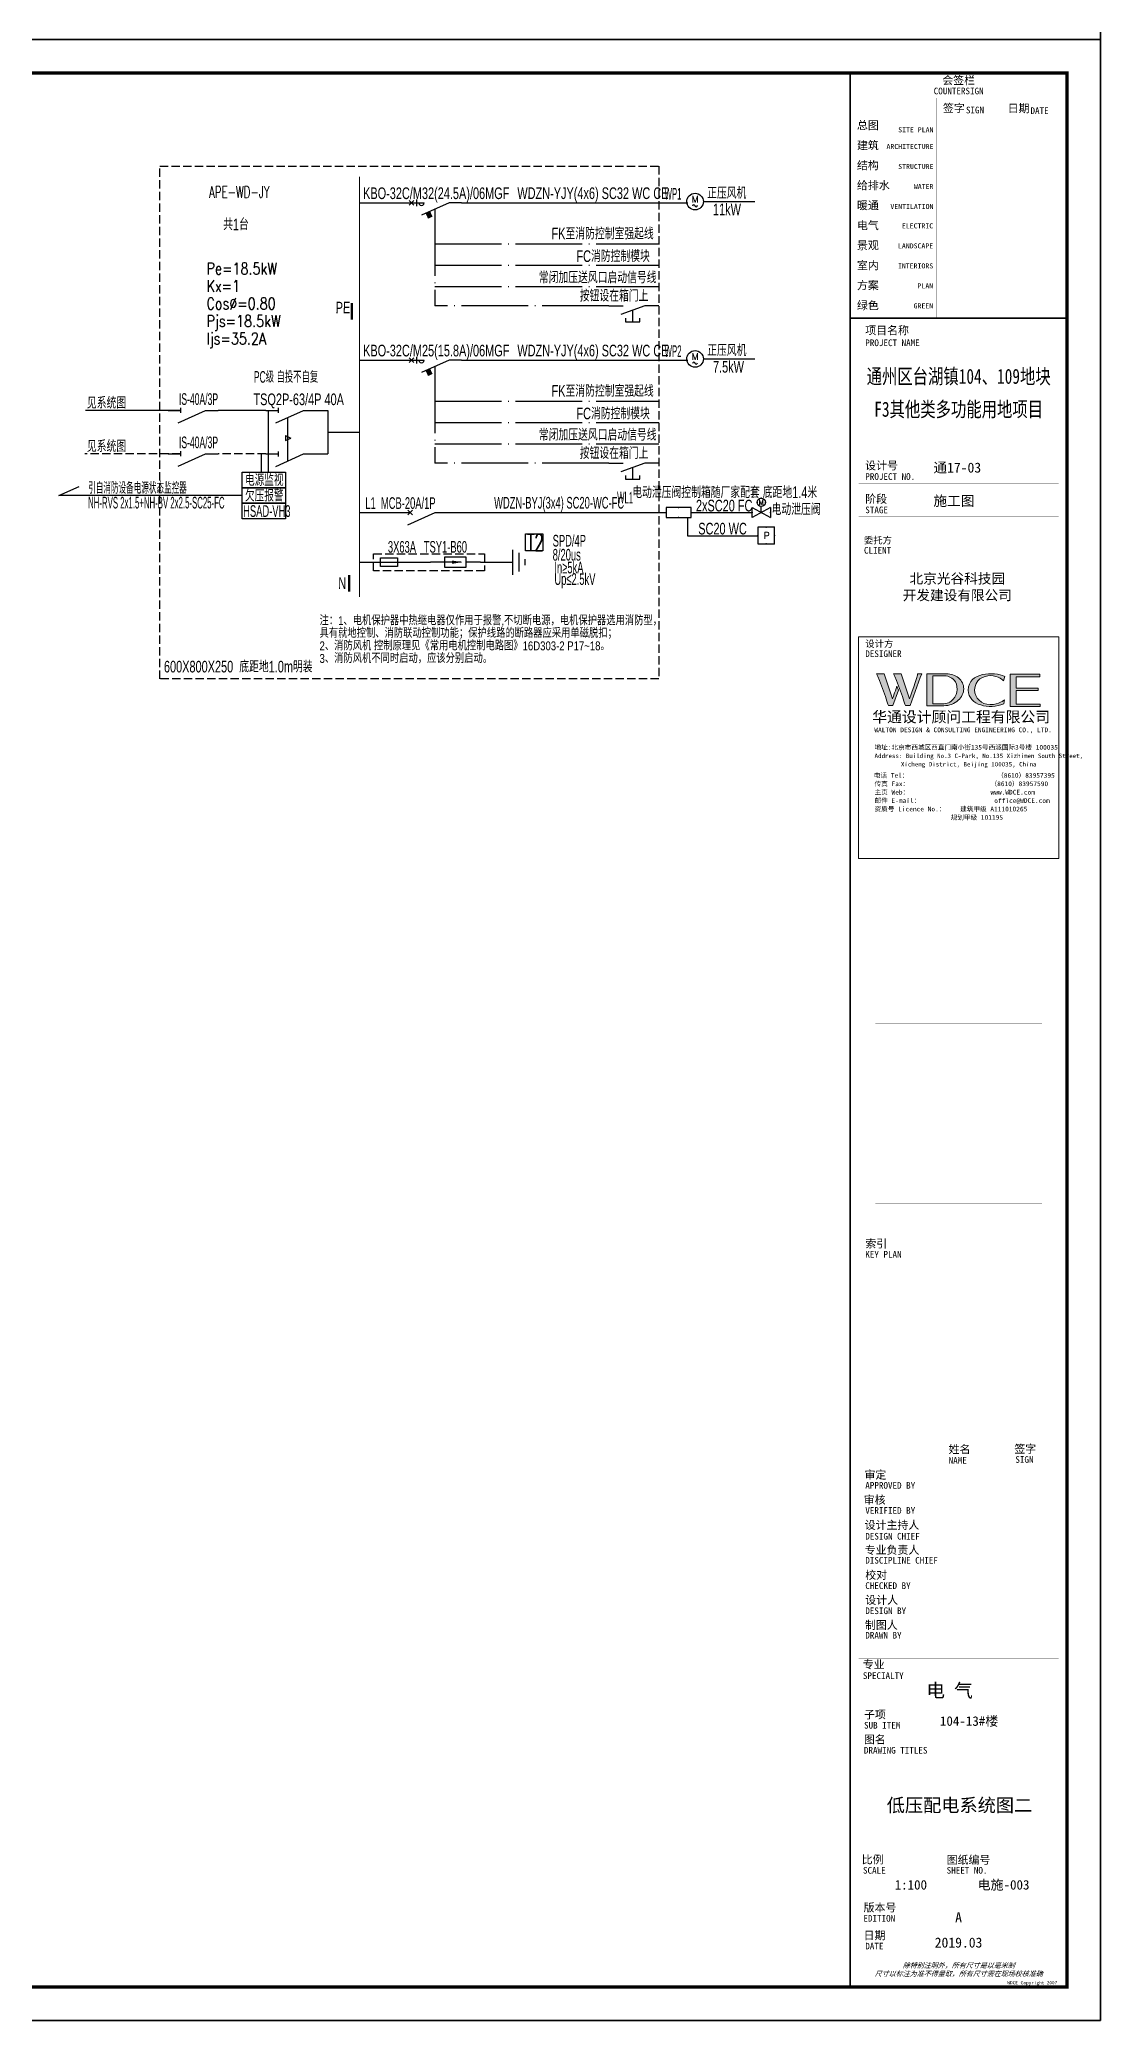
# Model space of a CAD drawing. Extents: x -179932 to 111184, y 127561 to 305761.
# Drawn here: x 79373 to 111184, y 127561 to 186961 of the extents above; entities that cross this region are included whole.
import ezdxf
from ezdxf.enums import TextEntityAlignment as Align

# ---------------------------------------------------------------- set-up
doc = ezdxf.new("R2010")
doc.units = 0
doc.header["$LTSCALE"] = 1000
for name, pattern in [('CONTINOUS', [0]), ('DASH', [0.35, 0.25, -0.1]), ('DOTE', [2.42, 2, -0.2, 0.02, -0.2])]:
    doc.linetypes.add(name, pattern=pattern)
doc.layers.get('0').update_dxf_attribs({"linetype": 'CONTINUOUS'})
doc.layers.get('Defpoints').update_dxf_attribs({"linetype": 'CONTINUOUS'})
for name, color, linetype in [('DIM-箱柜', 3, 'CONTINUOUS'), ('DOTLN', 2, 'DASH'), ('DQ', 7, 'CONTINOUS'), ('EL-1', 4, 'DASH'), ('ELEMENT', 3, 'CONTINUOUS'), ('EQUIP-动力', 3, 'CONTINUOUS'), ('EQUIP-消防', 3, 'CONTINUOUS'), ('EQUIP-箱柜', 3, 'CONTINUOUS'), ('PUB_TEXT', 7, 'CONTINUOUS'), ('SIG_TEXT', 7, 'CONTINUOUS'), ('TEL_TEXT', 3, 'CONTINUOUS'), ('TEL_TITLE', 7, 'CONTINUOUS'), ('WIRE-照明', 1, 'CONTINUOUS'), ('WIRE-系统', 4, 'CONTINUOUS'), ('XT', 6, 'CONTINUOUS'), ('内审意见修改', 2, 'CONTINUOUS'), ('字', 7, 'CONTINUOUS')]:
    doc.layers.add(name, color=color, linetype=linetype)
doc.layers.add('内审要求修改2.10', color=6, linetype='CONTINUOUS', plot=False)
doc.layers.get('内审要求修改2.10').off()
doc.styles.add('_COMPLEX', font='ros.shx', dxfattribs={"width": 0.6, "bigfont": 'jd.shx'})
doc.styles.add('_HZTXT', font='ROS', dxfattribs={"width": 0.8, "bigfont": 'JD'})
doc.styles.add('_JD', font='ros.shx', dxfattribs={"width": 0.65, "bigfont": 'jd.shx'})
doc.styles.add('_TCH_LABEL', font='COMPLEX', dxfattribs={"bigfont": 'GBCBIG'})
doc.styles.add('_TEL_DIM', font='ROMANS2', dxfattribs={"width": 0.8, "height": 3.5, "bigfont": 'HZDF2'})
doc.styles.add('B', font='ros.shx', dxfattribs={"width": 0.8, "bigfont": 'jd.shx'})
doc.styles.add('DIM_FONT', font='ROMANS', dxfattribs={"bigfont": 'HZTXT'})
doc.styles.add('HZDX', font='ros.shx', dxfattribs={"width": 0.75, "height": 500, "bigfont": 'jd.shx'})
doc.styles.get("Standard").update_dxf_attribs({"font": 'GBENOR', "bigfont": 'GBCBIG'})
doc.styles.add('华文细黑', font='STXIHEI.TTF')
doc.styles.add('图签信息$0$hwxh', font='STXIHEI.TTF')
doc.styles.add('图签信息$0$华文细黑', font='STXIHEI.TTF', dxfattribs={"height": 10})

# ---------------------------------------------------------------- blocks, each defined once
blk = doc.blocks.new('SADF AGF AERG AER GER')
at = {"layer": 'DIM-箱柜'}
blk.add_lwpolyline([(-462150, -1228514), (-378050, -1228514), (-378050, -1287914), (-462150, -1287914)], close=True, dxfattribs=at)
blk = doc.blocks.new('A$C6873132B')
at = {"layer": 'DIM-箱柜'}
blk.add_blockref('SADF AGF AERG AER GER', (378050, 1287914), dxfattribs=at)
blk = doc.blocks.new('M_M8')
for p, q in [((-0.25, -0.2), (0, -0.75)), ((0.05, -0.25), (-0.05, -0.25))]:
    blk.add_line(p, q)
for points in [[(0, 0), (0, -0.25)], [(0, -0.75), (0, -1)]]:
    blk.add_lwpolyline(points)
at = {"style": 'DIM_FONT', "width": 0.8, "flags": 9}
blk.add_attdef('S', (0.25, -0.5), '', height=0.2, dxfattribs=at)
blk = doc.blocks.new('M_M7')
for p, q in [((-0.25, -0.2), (0, -0.75)), ((-0.047, -0.297), (0.047, -0.203)), ((-0.047, -0.203), (0.047, -0.297))]:
    blk.add_line(p, q)
for points in [[(0, 0), (0, -0.25)], [(0, -0.75), (0, -1)]]:
    blk.add_lwpolyline(points)
at = {"width": 0.8, "flags": 9}
blk.add_attdef('S', (0.25, -0.5), '', height=0.2, dxfattribs=at)
blk = doc.blocks.new('$equip$00001413')
for p, q in [((0.75, 0.6), (-0.75, 0.6)), ((-0.75, 0.6), (-0.75, 0)), ((-0.75, 0), (0.75, 0)), ((0.75, 0), (0.75, 0.6))]:
    blk.add_line(p, q)
for p in [(-0.75, 0.3), (0, 0.6), (0, 0), (0.75, 0.3)]:
    blk.add_point(p)
at = {"style": '_TCH_LABEL', "flags": 9}
blk.add_attdef('A', (0, 0), '', height=0.00002, dxfattribs=at)
blk = doc.blocks.new('$equip$00002457')
for p, q in [((-0.5, 0.5), (-0.5, -0.5)), ((0.5, 0.5), (-0.5, 0.5)), ((0.5, -0.5), (0.5, 0.5)), ((-0.5, -0.5), (0.5, -0.5))]:
    blk.add_line(p, q)
at = {"const_width": 0.05}
blk.add_lwpolyline([(-0.5, 0.5), (0.5, 0.5), (0.5, -0.5), (-0.5, -0.5), (-0.5, 0.5), (0.5, 0.5)], dxfattribs=at)
for p in [(0, 0.5), (-0.5, 0), (0, -0.5), (0.5, 0)]:
    blk.add_point(p)
at = {"color": 7, "style": '_TEL_DIM'}
blk.add_attdef('$TEXT$', text='', height=0.4, dxfattribs=at).set_placement((0.02, -0.01), align=Align.MIDDLE_CENTER)
at = {"color": 7, "style": '_TEL_DIM', "flags": 1}
blk.add_attdef('A', text='', height=0.00002, dxfattribs=at).set_placement((0, 0), align=Align.MIDDLE_CENTER)
blk = doc.blocks.new('$equip$00002601')
for p, q in [((-0.55, -0.9), (-0.55, -0.3)), ((-0.55, -0.3), (0.55, -0.9)), ((0.55, -0.3), (-0.55, -0.9)), ((0, -0.6), (0, -0.25)), ((0.55, -0.3), (0.55, -0.9))]:
    blk.add_line(p, q)
blk.add_circle((0, 0), 0.25)
for p in [(-0.25, 0), (0, 0.25), (0.25, 0), (-0.55, -0.6), (0.55, -0.6)]:
    blk.add_point(p)
at = {"color": 7, "style": '_TEL_DIM'}
blk.add_attdef('$TEXT$', text='', height=0.3, dxfattribs=at).set_placement((0, 0), align=Align.MIDDLE_CENTER)
at = {"color": 7, "style": '_TEL_DIM', "flags": 1}
blk.add_attdef('A', text='', height=0.00002, dxfattribs=at).set_placement((0, 0), align=Align.MIDDLE_CENTER)
blk = doc.blocks.new('$element$00000517')
for points in [[(0, 0), (0, -0.25)], [(0, -1), (0, -0.75), (-0.25, -0.2)]]:
    blk.add_lwpolyline(points)
blk.add_arc((-0.003, -0.2), 0.0501, 86.8202, 273.1798)
blk.add_solid([(-0.319, -0.33), (-0.213, -0.282), (-0.278, -0.421), (-0.172, -0.373)])
at = {"flags": 9}
blk.add_attdef('S', (0, 0), '', height=0.00000667, dxfattribs=at)
blk = doc.blocks.new('$equip$00001948')
blk.add_circle((0, 0), 0.5)
for centre, radius, start, end in [((-0.07, -0.27), 0.0768, 17.2272, 184.2164), ((0.07, -0.23), 0.0769, 197.2591, 5.1179)]:
    blk.add_arc(centre, radius, start, end)
at = {"layer": 'TEL_TEXT', "style": '_TEL_DIM'}
blk.add_attdef('$TEXT$', text='', height=0.4, dxfattribs=at).set_placement((0, 0.14), align=Align.MIDDLE_CENTER)
at = {"layer": 'TEL_TEXT', "style": '_TEL_DIM', "flags": 1}
blk.add_attdef('A', text='', height=0.00002, dxfattribs=at).set_placement((0, 0), align=Align.MIDDLE_CENTER)
blk = doc.blocks.new('M_M24')
for p, q in [((-0.25, -0.375), (0.25, -0.375)), ((-0.1875, -0.5), (0.1875, -0.5)), ((-0.0625, -0.625), (0.0625, -0.625))]:
    blk.add_line(p, q)
blk.add_lwpolyline([(0, 0), (0, -0.375)])
at = {"width": 0.8, "flags": 9}
blk.add_attdef('S', (0.25, -0.5), '', height=0.2, dxfattribs=at)
blk = doc.blocks.new('M_M17')
for p, q in [((-0.1, -0.717), (-0.1, -0.283)), ((-0.1, -0.283), (0.1, -0.283)), ((0, -0.383), (0, -0.717)), ((0.1, -0.283), (0.1, -0.717)), ((0.1, -0.717), (-0.1, -0.717))]:
    blk.add_line(p, q)
for points in [[(0, 0), (0, -0.283)], [(0, -0.717), (0, -1)]]:
    blk.add_lwpolyline(points)
for points in [[(-0.033, -0.567), (0.033, -0.567), (0, -0.367), (0.033, -0.567)], [(0.033, -0.567), (0, -0.367), (-0.033, -0.567), (0.033, -0.567)], [(0, -0.367), (-0.033, -0.567), (0.033, -0.567), (0, -0.367)]]:
    blk.add_solid(points)
at = {"width": 0.8, "flags": 9}
blk.add_attdef('S', (0.25, -0.5), '', height=0.2, dxfattribs=at)
blk = doc.blocks.new('T2')
at = {"layer": 'DOTLN', "linetype": 'DASH'}
blk.add_lwpolyline([(90187, 212212), (93515, 212212), (93515, 211702), (90187, 211702)], close=True, dxfattribs=at)
at = {"layer": 'ELEMENT'}
blk.add_lwpolyline([(90398, 211827), (90398, 212087), (90908, 212087), (90908, 211827)], close=True, dxfattribs=at)
at = {"layer": 'TEL_TEXT', "ltscale": 2}
blk.add_lwpolyline([(94753, 212803), (95266, 212803), (95266, 212299), (94753, 212299)], close=True, dxfattribs=at)
at = {"layer": 'WIRE-照明'}
for p, q in [((89771, 211957), (91898, 211957)), ((93398, 211957), (94211, 211957))]:
    blk.add_line(p, q, dxfattribs=at)
at = {"layer": 'ELEMENT', "yscale": 1500, "zscale": 1500}
for name, p, xscale, rotation in [('M_M17', (93398, 211957), -1500, 270), ('M_M24', (93805, 211957), 1500, 90)]:
    blk.add_blockref(name, p, dxfattribs=dict(at, xscale=xscale, rotation=rotation))
at = {"layer": 'TEL_TEXT', "style": '_TEL_DIM', "width": 0.64}
blk.add_text('T2', height=500, dxfattribs=at).set_placement((94798, 212299))
at = {"layer": 'TEL_TEXT', "ltscale": 2, "style": '_COMPLEX', "width": 0.6}
for s, p in [('SPD/4P', (95563, 212426)), ('3X63A   TSY1-B60', (90622, 212242)), ('8/20us', (95563, 212005)), ('Up≤2.5kV', (95615, 211275)), ('In≥5kA', (95615, 211621))]:
    blk.add_text(s, height=350, dxfattribs=at).set_placement(p)
blk = doc.blocks.new('$element$00000544')
at = {"color": 0}
for points in [[(-0.25, -0.333), (-0.324, -0.333), (-0.324, -0.617), (-0.25, -0.617)], [(0, -1), (0, -0.721), (-0.176, -0.235)], [(0, 0), (0, -0.283)], [(-0.324, -0.478), (-0.087, -0.478)]]:
    blk.add_lwpolyline(points, dxfattribs=at)
at = {"color": 0, "flags": 9}
blk.add_attdef('S', (0, 0), '', height=0.00000667, dxfattribs=at)
blk = doc.blocks.new('图签信息$0$WDCE Copyright200X')
at = {"const_width": 0.016}
blk.add_lwpolyline([(-10.6, 1.26, 1), (-11.4, 1.26, 1)], format="xyb", close=True, dxfattribs=at)
at = {"style": '图签信息$0$华文细黑'}
for s, p in [('WDCE ', (-11.46, 0.5)), ('     Copyright ', (-3.51, 0.5))]:
    blk.add_text(s, height=1, dxfattribs=at).set_placement(p, align=Align.BOTTOM_RIGHT)
blk.add_text('c', height=0.6, dxfattribs=at).set_placement((-11.04, 1.35), align=Align.MIDDLE_CENTER)
blk.add_attdef('200X', text='', height=1, dxfattribs=at).set_placement((-0.45, 0.5), align=Align.BOTTOM_RIGHT)
blk = doc.blocks.new('图签信息$0$logo2')
h = blk.add_hatch(color=7)
h.paths.add_polyline_path([(19.02, -7.36), (15.84, -7.36), (15.84, -3.97), (18.97, -3.97), (18.97, -4.24), (16.46, -4.24), (16.46, -5.45), (18.81, -5.45), (18.81, -5.69), (16.47, -5.69), (16.47, -7.12), (19.02, -7.12)])
edge = h.paths.add_edge_path()
edge.add_spline(control_points=[(15.26, -4.21), (15.26, -4.21), (15.13, -4.65), (15.13, -4.65), (15.13, -4.65), (14.62, -4.1), (13.73, -4.1), (13.04, -4.1), (12.07, -4.54), (12.08, -5.62), (12.08, -6.49), (12.77, -7.16), (13.73, -7.17), (14.66, -7.17), (15.23, -6.68), (15.23, -6.68), (15.23, -6.68), (15.16, -7.11), (15.16, -7.11), (13.63, -7.7), (11.42, -7.29), (11.41, -5.64), (11.4, -3.72), (14.16, -3.66), (15.26, -4.21)], knot_values=[0, 0, 0, 0, 1, 1, 1, 2, 2, 2, 3, 3, 3, 4, 4, 4, 5, 5, 5, 6, 6, 6, 7, 7, 7, 8, 8, 8, 8], degree=3, periodic=0)
edge = h.paths.add_edge_path(flags=16)
edge.add_spline(control_points=[(10.23, -5.57), (10.23, -5.16), (10.12, -4.83), (9.9, -4.58), (9.63, -4.27), (9.23, -4.12), (8.69, -4.12), (8.69, -4.12), (7.64, -4.12), (7.64, -4.12), (7.64, -4.12), (7.64, -7.1), (7.64, -7.1), (7.64, -7.1), (8.66, -7.1), (8.66, -7.1), (9.13, -7.1), (9.52, -6.93), (9.82, -6.6), (10.09, -6.31), (10.23, -5.96), (10.23, -5.57)], knot_values=[0, 0, 0, 0, 1, 1, 1, 2, 2, 2, 3, 3, 3, 4, 4, 4, 5, 5, 5, 6, 6, 6, 7, 7, 7, 7], degree=3, periodic=0)
edge = h.paths.add_edge_path()
edge.add_spline(control_points=[(10.92, -5.51), (10.92, -5.96), (10.72, -6.37), (10.34, -6.72), (9.92, -7.1), (9.41, -7.29), (8.82, -7.29), (8.82, -7.29), (7.03, -7.29), (7.03, -7.29), (7.03, -7.29), (7.03, -3.92), (7.03, -3.92), (7.03, -3.92), (9.1, -3.92), (9.1, -3.92), (9.59, -3.92), (10.01, -4.06), (10.36, -4.34), (10.73, -4.64), (10.92, -5.03), (10.92, -5.51)], knot_values=[0, 0, 0, 0, 1, 1, 1, 2, 2, 2, 3, 3, 3, 4, 4, 4, 5, 5, 5, 6, 6, 6, 7, 7, 7, 7], degree=3, periodic=0)
at = {"lineweight": 0}
blk.add_lwpolyline([(19.02, -7.36), (15.84, -7.36), (15.84, -3.97), (18.97, -3.97), (18.97, -4.24), (16.46, -4.24), (16.46, -5.45), (18.81, -5.45), (18.81, -5.69), (16.47, -5.69), (16.47, -7.12), (19.02, -7.12), (19.02, -7.36)], dxfattribs=at)
for points, knots in [([(10.92, -5.51), (10.92, -5.96), (10.72, -6.37), (10.34, -6.72), (9.92, -7.1), (9.41, -7.29), (8.82, -7.29), (8.82, -7.29), (7.03, -7.29), (7.03, -7.29), (7.03, -7.29), (7.03, -3.92), (7.03, -3.92), (7.03, -3.92), (9.1, -3.92), (9.1, -3.92), (9.59, -3.92), (10.01, -4.06), (10.36, -4.34), (10.73, -4.64), (10.92, -5.03), (10.92, -5.51)], [0, 0, 0, 0, 1, 1, 1, 2, 2, 2, 3, 3, 3, 4, 4, 4, 5, 5, 5, 6, 6, 6, 7, 7, 7, 7]), ([(10.23, -5.57), (10.23, -5.16), (10.12, -4.83), (9.9, -4.58), (9.63, -4.27), (9.23, -4.12), (8.69, -4.12), (8.69, -4.12), (7.64, -4.12), (7.64, -4.12), (7.64, -4.12), (7.64, -7.1), (7.64, -7.1), (7.64, -7.1), (8.66, -7.1), (8.66, -7.1), (9.13, -7.1), (9.52, -6.93), (9.82, -6.6), (10.09, -6.31), (10.23, -5.96), (10.23, -5.57)], [0, 0, 0, 0, 1, 1, 1, 2, 2, 2, 3, 3, 3, 4, 4, 4, 5, 5, 5, 6, 6, 6, 7, 7, 7, 7]), ([(15.26, -4.21), (15.26, -4.21), (15.13, -4.65), (15.13, -4.65), (15.13, -4.65), (14.62, -4.1), (13.73, -4.1), (13.04, -4.1), (12.07, -4.54), (12.08, -5.62), (12.08, -6.49), (12.77, -7.16), (13.73, -7.17), (14.66, -7.17), (15.23, -6.68), (15.23, -6.68), (15.23, -6.68), (15.16, -7.11), (15.16, -7.11), (13.63, -7.7), (11.42, -7.29), (11.41, -5.64), (11.4, -3.72), (14.16, -3.66), (15.26, -4.21)], [0, 0, 0, 0, 1, 1, 1, 2, 2, 2, 3, 3, 3, 4, 4, 4, 5, 5, 5, 6, 6, 6, 7, 7, 7, 8, 8, 8, 8])]:
    blk.add_open_spline(points, degree=3, knots=knots, dxfattribs=at)
blk = doc.blocks.new('图签信息$0$logo1')
h = blk.add_hatch(color=8)
edge = h.paths.add_edge_path()
edge.add_spline(control_points=[(3.86, -5.21), (3.63, -5.88), (3.39, -6.56), (3.39, -6.56), (3.39, -6.56), (2.5, -3.91), (2.5, -3.91), (2.5, -3.91), (1.8, -3.91), (1.69, -3.91), (2.02, -4.39), (2.95, -7.27), (2.95, -7.27), (2.95, -7.27), (3.44, -7.27), (3.44, -7.27), (3.44, -7.27), (4.03, -5.66), (4.03, -5.66), (4.03, -5.66), (3.86, -5.21), (3.86, -5.21)], knot_values=[0, 0, 0, 0, 1, 1, 1, 2, 2, 2, 3, 3, 3, 4, 4, 4, 5, 5, 5, 6, 6, 6, 7, 7, 7, 7], degree=3, periodic=0)
h = blk.add_hatch(color=7)
edge = h.paths.add_edge_path()
edge.add_spline(control_points=[(6.04, -3.91), (6.09, -4.1), (5.2, -6.56), (5.2, -6.56), (5.2, -6.56), (4.3, -3.91), (4.3, -3.91), (4.3, -3.91), (3.6, -3.91), (3.49, -3.91), (3.82, -4.39), (4.75, -7.27), (4.75, -7.27), (4.75, -7.27), (5.24, -7.27), (5.24, -7.27), (5.24, -7.27), (6.33, -4.3), (6.33, -4.3), (6.33, -4.3), (6.48, -3.91), (6.48, -3.91), (6.48, -3.91), (6.21, -3.91), (6.04, -3.91)], knot_values=[0, 0, 0, 0, 1, 1, 1, 2, 2, 2, 3, 3, 3, 4, 4, 4, 5, 5, 5, 6, 6, 6, 7, 7, 7, 8, 8, 8, 8], degree=3, periodic=0)
at = {"color": 8, "lineweight": 0}
blk.add_open_spline([(3.86, -5.21), (3.63, -5.88), (3.39, -6.56), (3.39, -6.56), (3.39, -6.56), (2.5, -3.91), (2.5, -3.91), (2.5, -3.91), (1.8, -3.91), (1.69, -3.91), (2.02, -4.39), (2.95, -7.27), (2.95, -7.27), (2.95, -7.27), (3.44, -7.27), (3.44, -7.27), (3.44, -7.27), (4.03, -5.66), (4.03, -5.66), (4.03, -5.66), (3.86, -5.21), (3.86, -5.21)], degree=3, knots=[0, 0, 0, 0, 1, 1, 1, 2, 2, 2, 3, 3, 3, 4, 4, 4, 5, 5, 5, 6, 6, 6, 7, 7, 7, 7], dxfattribs=at)
at = {"lineweight": 0}
blk.add_open_spline([(6.04, -3.91), (6.09, -4.1), (5.2, -6.56), (5.2, -6.56), (5.2, -6.56), (4.3, -3.91), (4.3, -3.91), (4.3, -3.91), (3.6, -3.91), (3.49, -3.91), (3.82, -4.39), (4.75, -7.27), (4.75, -7.27), (4.75, -7.27), (5.24, -7.27), (5.24, -7.27), (5.24, -7.27), (6.33, -4.3), (6.33, -4.3), (6.33, -4.3), (6.48, -3.91), (6.48, -3.91), (6.48, -3.91), (6.21, -3.91), (6.04, -3.91)], degree=3, knots=[0, 0, 0, 0, 1, 1, 1, 2, 2, 2, 3, 3, 3, 4, 4, 4, 5, 5, 5, 6, 6, 6, 7, 7, 7, 8, 8, 8, 8], dxfattribs=at)
blk.add_blockref('图签信息$0$logo2', (0, 0))
blk = doc.blocks.new('图签信息$0$时间-logo')
at = {"layer": 'Defpoints', "lineweight": 0}
blk.add_lwpolyline([(0, -23.46), (-21.17, -23.46), (-21.17, 0), (0, 0), (0, -23.46)], dxfattribs=at)
blk.add_blockref('图签信息$0$logo1', (-20.97, 0))
at = {"style": '图签信息$0$hwxh'}
for s, height, p in [('华通设计顾问工程有限公司 ', 1.15, (-19.73, -9.05)), ('WALTON DESIGN & CONSULTING ENGINEERING CO., LTD.', 0.5, (-19.5, -10.1)), ('Address: Building No.3 C-Park, No.135 Xizhimen South Street, ', 0.47, (-19.48, -12.83)), ('地址:北京市西城区西直门南小街135号西派国际3号楼 100035', 0.5, (-19.48, -11.94)), ('电话 Tel：                        （8610）83957395 ', 0.5, (-19.56, -14.91)), ('Xicheng District, Beijing 100035, China ', 0.47, (-16.69, -13.72)), ('传真 Fax：                      （8610）83957590 ', 0.5, (-19.48, -15.8)), ('主页 Web：                      www.WDCE.com ', 0.5, (-19.48, -16.69)), ('资质号 Licence No.：    建筑甲级 A111010265 ', 0.5, (-19.48, -18.47)), ('邮件 E-mail：                    office@WDCE.com ', 0.5, (-19.48, -17.58)), ('   规划甲级 101195', 0.5, (-12.6, -19.36))]:
    blk.add_text(s, height=height, dxfattribs=at).set_placement(p)
blk = doc.blocks.new('图签信息')
at = {"const_width": 0.5}
for points in [[(-65, 574), (-65, 500.5), (0, 500.5), (0, 574)], [(-65, 0), (0, 0), (0, 500.5), (-65, 500.5)]]:
    blk.add_lwpolyline(points, close=True, dxfattribs=at)
at = {"const_width": 0.05}
for points in [[(-65, 566.5), (0, 566.5)], [(-39.14, 566.5), (-39.14, 500.5)], [(-19.1, 566.5), (-19.1, 500.5)], [(-65, 560.5), (0, 560.5)], [(-65, 554.5), (0, 554.5)], [(-65, 548.5), (0, 548.5)], [(-65, 542.5), (0, 542.5)], [(-65, 536.5), (0, 536.5)], [(-65, 530.5), (0, 530.5)], [(-65, 524.5), (0, 524.5)], [(-65, 518.5), (0, 518.5)], [(-65, 512.5), (0, 512.5)], [(-65, 512.5), (0, 512.5)], [(-65, 506.5), (0, 506.5)], [(-65, 500.5), (0, 500.5)], [(-62.5, 450.87), (-2.5, 450.87)], [(-62.5, 440.87), (-2.5, 440.87)], [(-2.5, 407.85), (-2.5, 436.12), (-62.5, 436.12), (-62.5, 407.85)], [(-62.5, 407.85), (-2.5, 407.85)], [(-62.5, 404.92), (-62.5, 227.83)], [(-62.5, 404.92), (-2.5, 404.92)], [(-62.5, 227.83), (-2.5, 227.83), (-2.5, 404.92)], [(-57.5, 338.36), (-7.5, 338.36)], [(-57.5, 288.83), (-7.5, 288.83)], [(-57.5, 234.85), (-7.5, 234.85)], [(-62.5, 227.83), (-2.5, 227.83)], [(-62.5, 217.74), (-2.5, 217.74)], [(-62.5, 103.26), (-2.5, 103.26), (-2.5, 163.26), (-62.5, 163.26), (-62.5, 103.26)], [(-37.5, 163.26), (-37.5, 103.26)], [(-20, 163.26), (-20, 103.26)], [(-62.5, 155.76), (-2.5, 155.76)], [(-62.5, 148.26), (-2.5, 148.26)], [(-62.5, 140.76), (-2.5, 140.76)], [(-62.5, 133.26), (-2.5, 133.26)], [(-62.5, 125.76), (-2.5, 125.76)], [(-62.5, 118.26), (-2.5, 118.26)], [(-62.5, 110.76), (-2.5, 110.76)], [(-62.5, 98.5), (-2.5, 98.5), (-2.5, 10), (-62.5, 10), (-62.5, 98.5)], [(-62.5, 83.5), (-2.5, 83.5)], [(-62.5, 76), (-2.5, 76)], [(-62.5, 40), (-2.5, 40)], [(-37.5, 40), (-37.5, 26)], [(-62.5, 26), (-2.5, 26)], [(-62.5, 18), (-2.5, 18)]]:
    blk.add_lwpolyline(points, dxfattribs=at)
at = {"ltscale": 0.001, "xscale": 2.834689937531525, "yscale": 2.834689937531525, "zscale": 2.834689937531525}
blk.add_blockref('图签信息$0$时间-logo', (-2.5, 404.92), dxfattribs=at)
blk.add_blockref('图签信息$0$WDCE Copyright200X', (-2.5, 0)).add_auto_attribs({'200X': '2007'})
at = {"style": '图签信息$0$华文细黑'}
for s, height, p in [('会签栏', 2.4, (-32.5, 573)), ('COUNTERSIGN', 2, (-32.5, 569.6))]:
    blk.add_text(s, height=height, dxfattribs=at).set_placement(p, align=Align.TOP_CENTER)
for s, height, p in [('签字', 2.4, (-37.22, 564.63)), ('日期', 2.4, (-17.79, 564.58)), ('总图', 2.4, (-63, 559.5)), ('SIGN', 2, (-30.32, 563.88)), ('DATE', 2, (-10.96, 563.7)), ('建筑', 2.4, (-63, 553.5)), ('结构', 2.4, (-63, 547.5)), ('给排水', 2.4, (-63, 541.5)), ('暖通', 2.4, (-63, 535.5)), ('电气', 2.4, (-63, 529.5)), ('景观', 2.4, (-63, 523.5)), ('室内', 2.4, (-63, 517.5)), ('方案', 2.4, (-63, 511.5)), ('绿色', 2.4, (-63, 505.5)), ('项目名称', 2.4, (-60.5, 498)), ('PROJECT NAME', 2, (-60.5, 494.08)), ('设计号', 2.4, (-60.54, 457.48)), ('PROJECT NO.', 2, (-60.5, 453.97)), ('阶段', 2.4, (-60.5, 447.47)), ('STAGE', 2, (-60.5, 443.97)), ('委托方', 2, (-60.9, 434.86)), ('CLIENT', 2, (-60.9, 431.86)), ('设计方', 2, (-60.5, 403.83)), ('DESIGNER', 2, (-60.5, 400.83)), ('KEY PLAN', 2, (-60.5, 220.74)), ('索引', 2.4, (-60.5, 224.14)), ('姓名', 2.4, (-35.5, 162.47)), ('签字', 2.4, (-15.81, 162.57)), ('审定', 2.4, (-60.73, 154.81)), ('NAME', 2, (-35.5, 158.96)), ('SIGN', 2, (-15.5, 159.2)), ('APPROVED BY', 2, (-60.5, 151.44)), ('审核', 2.4, (-60.95, 147.29)), ('VERIFIED BY', 2, (-60.5, 143.91)), ('设计主持人', 2.4, (-60.68, 139.76)), ('专业负责人', 2.4, (-60.67, 132.26)), ('DESIGN CHIEF', 2, (-60.5, 136.19)), ('校对', 2.4, (-60.5, 124.76)), ('DISCIPLINE CHIEF', 2, (-60.5, 128.98)), ('CHECKED BY', 2, (-60.5, 121.37)), ('设计人', 2.4, (-60.5, 117.26)), ('DESIGN BY', 2, (-60.5, 113.83)), ('制图人', 2.4, (-60.61, 109.76)), ('DRAWN BY', 2, (-60.5, 106.5)), ('专业', 2.4, (-61.23, 97.93)), ('SPECIALTY', 2, (-61.23, 94.38)), ('SUB ITEM', 2, (-60.88, 79.5)), ('子项', 2.4, (-60.88, 82.92)), ('DRAWING TITLES', 2, (-60.91, 72)), ('图名', 2.4, (-60.91, 75.41)), ('比例', 2.4, (-61.56, 39.42)), ('SCALE', 2, (-61.19, 36)), ('SHEET NO.', 2, (-36.1, 36)), ('图纸编号', 2.4, (-36.1, 39.32)), ('版本号', 2.4, (-61, 25.03)), ('EDITION', 2, (-61.06, 21.61)), ('日期', 2.4, (-61, 16.68)), ('DATE', 2, (-60.5, 13.26))]:
    blk.add_text(s, height=height, dxfattribs=at).set_placement(p, align=Align.TOP_LEFT)
for s, p in [('ARCHITECTURE', (-40.06, 552.7)), ('SITE PLAN', (-40.06, 557.7)), ('STRUCTURE', (-40.06, 546.7)), ('WATER', (-40.06, 540.7)), ('VENTILATION', (-40.06, 534.7)), ('ELECTRIC', (-40.14, 528.89)), ('LANDSCAPE', (-40.14, 522.89)), ('INTERIORS', (-40.14, 516.89)), ('PLAN', (-40.14, 510.89)), ('GREEN', (-40.14, 504.89))]:
    blk.add_text(s, height=1.5, dxfattribs=at).set_placement(p, align=Align.TOP_RIGHT)
at = {"color": 4, "style": '图签信息$0$华文细黑', "width": 0.75}
for s, p in [('通州区台湖镇104、109地块', (-32.5, 480.78)), ('F3其他类多功能用地项目', (-32.5, 470.91))]:
    blk.add_text(s, height=4.5, dxfattribs=at).set_placement(p, align=Align.CENTER)
at = {"color": 4, "style": '图签信息$0$华文细黑'}
for s, p in [('A', (-32.53, 19.4)), ('2019.03', (-32.53, 11.84))]:
    blk.add_text(s, height=3, dxfattribs=at).set_placement(p, align=Align.CENTER)
at = {"style": '图签信息$0$华文细黑', "oblique": 20}
for s, p in [('除特别注明外，所有尺寸是以毫米制', (-32.5, 6.5)), ('尺寸以标注为准不得量取，所有尺寸需在现场校核准确', (-32.5, 4))]:
    blk.add_text(s, height=1.5, dxfattribs=at).set_placement(p, align=Align.MIDDLE_CENTER)
at = {"color": 4, "ltscale": 0.001, "char_height": 3, "width": 58.4895, "style": '图签信息$0$华文细黑'}
for s, insert, attachment_point in [('通17-03', (-40.06, 455.51), 4), ('施工图', (-40.06, 445.51), 4), ('北京光谷科技园\\P开发建设有限公司', (-32.9, 419.71), 5)]:
    blk.add_mtext(s, dxfattribs=dict(at, insert=insert, attachment_point=attachment_point))
blk = doc.blocks.new('图签-A1')
at = {"color": 2}
blk.add_blockref('图签信息', (0, 0), dxfattribs=at)

msp = doc.modelspace()

# ---------------------------------------------------------------- linework, layer by layer
at = {"linetype": 'DASH'}
msp.add_lwpolyline([(97946, 167794), (82980, 167794), (82980, 183170), (97946, 183170)], close=True, dxfattribs=at)
at = {"linetype": 'Continuous', "const_width": 72.9}
for points in [[(88739, 179064), (88739, 178567)], [(88659, 170902), (88659, 170405)]]:
    msp.add_lwpolyline(points, dxfattribs=at)
at = {"layer": 'ELEMENT'}
for p, q in [((90455, 182140), (90596, 181999)), ((90596, 182140), (90455, 181999)), ((90676, 182169), (90676, 181969)), ((90455, 177421), (90597, 177280)), ((90597, 177421), (90455, 177280)), ((90676, 177451), (90676, 177251))]:
    msp.add_line(p, q, dxfattribs=at)
at = {"layer": 'EQUIP-箱柜'}
for p, q in [((99279, 182103), (100822, 182103)), ((99279, 177384), (100823, 177384)), ((98804, 172634), (98804, 172084)), ((98909, 172784), (100737, 172784)), ((98804, 172084), (100915, 172084))]:
    msp.add_line(p, q, dxfattribs=at)
at = {"layer": 'TEL_TEXT', "linetype": 'DOTE'}
for p, q in [((91225, 181876), (91225, 178982)), ((91225, 180834), (97957, 180834, 0)), ((91225, 180197), (97946, 180197)), ((91225, 179559), (97946, 179559)), ((96446, 178982), (91225, 178982)), ((91225, 177157), (91225, 174263)), ((91225, 176116), (97958, 176116, 0)), ((91225, 175478), (97946, 175478)), ((91225, 174840), (97946, 174840)), ((96446, 174263), (91225, 174263))]:
    msp.add_line(p, q, dxfattribs=at)
at = {"layer": 'TEL_TITLE'}
for points in [[(27084, 186961), (111184, 186961), (111184, 246361), (27084, 246361)], [(27084, 127561), (111184, 127561), (111184, 186961), (27084, 186961)]]:
    msp.add_lwpolyline(points, close=True, dxfattribs=at)
at = {"layer": 'TEL_TITLE', "const_width": 100}
msp.add_lwpolyline([(29584, 128561), (110184, 128561), (110184, 185961), (29584, 185961)], close=True, dxfattribs=at)
at = {"layer": 'WIRE-照明'}
for p, q in [((88967, 182069), (90751, 182070)), ((92026, 182069), (98815, 182070)), ((88967, 177351), (90751, 177351)), ((92026, 177351), (98815, 177351)), ((87657, 175840), (88017, 175840)), ((88017, 175840), (88017, 174539)), ((86807, 175624), (86807, 174324)), ((86745, 175085), (86905, 175011)), ((86745, 175085), (86745, 174938)), ((86745, 174938), (86905, 175011)), ((88017, 175190), (88968, 175190)), ((87657, 174539), (88017, 174539)), ((88968, 172784), (90111, 172784)), ((91611, 172784), (98159, 172784))]:
    msp.add_line(p, q, dxfattribs=at)
at = {"layer": 'WIRE-照明', "linetype": 'ByBlock'}
for p, q in [((83602, 175840), (80751, 175840)), ((86157, 175840), (84727, 175840))]:
    msp.add_line(p, q, dxfattribs=at)
at = {"layer": 'WIRE-照明', "linetype": 'DASH'}
for p, q in [((83602, 174539), (80727, 174539)), ((86157, 174539), (84727, 174539))]:
    msp.add_line(p, q, dxfattribs=at)
at = {"layer": 'WIRE-照明', "linetype": 'Continuous', "const_width": 35}
msp.add_lwpolyline([(88968, 182848), (88968, 170242)], dxfattribs=at)
at = {"layer": 'XT'}
for p, q in [((86227, 175840), (86227, 173990)), ((86024, 173990), (86024, 174541)), ((79945, 173289), (80561, 173556)), ((85451, 173289), (79945, 173289))]:
    msp.add_line(p, q, dxfattribs=at)
for points in [[(85451, 173990), (86751, 173990), (86751, 173523), (85451, 173523)], [(85451, 173523), (86751, 173523), (86751, 173055), (85451, 173055)], [(85451, 173055), (86751, 173055), (86751, 172587), (85451, 172587)]]:
    msp.add_lwpolyline(points, close=True, dxfattribs=at)

# ---------------------------------------------------------------- block references
at = {"linetype": 'ByBlock', "xscale": 100, "yscale": 100, "zscale": 100}
msp.add_blockref('图签-A1', (110184, 128561), dxfattribs=at)
at = {"layer": 'DIM-箱柜'}
for p in [(489234, 1474875), (489234, 1415475)]:
    msp.add_blockref('SADF AGF AERG AER GER', p, dxfattribs=at)
at = {"layer": 'DQ', "xscale": 1500, "yscale": 1500, "zscale": 1500, "rotation": 90}
for p in [(83227, 175840), (86157, 175840), (83224, 174541), (86157, 174539)]:
    msp.add_blockref('M_M8', p, dxfattribs=at)
at = {"layer": 'EL-1'}
msp.add_blockref('T2', (-804, -40667), dxfattribs=at)
at = {"layer": 'ELEMENT', "xscale": 1500, "yscale": 1500, "zscale": 1500, "rotation": 90}
for name, p in [('$element$00000517', (90526, 182069)), ('$element$00000517', (90526, 177351)), ('M_M7', (90111, 172784))]:
    msp.add_blockref(name, p, dxfattribs=at)
at = {"layer": 'EQUIP-动力', "linetype": 'ByBlock', "xscale": 500, "yscale": 500, "zscale": 500}
for p in [(99029, 182103), (99029, 177384)]:
    msp.add_blockref('$equip$00001948', p, dxfattribs=at).add_auto_attribs({'$TEXT$': 'M'})
at = {"layer": 'EQUIP-动力', "xscale": 500, "yscale": 500, "zscale": 500}
msp.add_blockref('$equip$00002601', (101012, 173084), dxfattribs=at).add_auto_attribs({'$TEXT$': 'M'})
at = {"layer": 'EQUIP-消防', "linetype": 'ByBlock', "xscale": 500, "yscale": 500, "zscale": 500}
msp.add_blockref('$equip$00002457', (101166, 172091), dxfattribs=at).add_auto_attribs({'$TEXT$': 'P'})
at = {"layer": 'EQUIP-箱柜', "xscale": 500, "yscale": 500, "zscale": 500}
msp.add_blockref('$equip$00001413', (98534, 172634), dxfattribs=at)
at = {"layer": 'WIRE-系统', "color": 3, "xscale": 1500, "yscale": 1500, "zscale": 1500, "rotation": 90}
for p in [(96446, 178982), (96446, 174263)]:
    msp.add_blockref('$element$00000544', p, dxfattribs=at)
at = {"layer": '内审要求修改2.10'}
msp.add_blockref('A$C6873132B', (111184, 127561), dxfattribs=at)

# ---------------------------------------------------------------- texts
at = {"layer": 'PUB_TEXT', "style": '_JD', "width": 0.5}
for s, p in [('WP1', (98116, 182163)), ('WP2', (98116, 177444)), ('WL1', (96692, 173050))]:
    msp.add_text(s, height=350, dxfattribs=at).set_placement(p)
at = {"layer": 'SIG_TEXT', "style": '_TEL_DIM', "width": 0.8}
for s, p in [('Pe=18.5kW', (84378, 179921)), ('Kx=1', (84378, 179396)), ('Cos%%C=0.80', (84378, 178871)), ('Pjs=18.5kW', (84378, 178346)), ('Ijs=35.2A', (84378, 177821))]:
    msp.add_text(s, height=350, dxfattribs=at).set_placement(p)
at = {"layer": 'SIG_TEXT', "linetype": 'Continuous', "style": '_HZTXT', "width": 0.8}
for s, p in [('具有就地控制、消防联动控制功能；保护线路的断路器应采用单磁脱扣；', (87768, 169025, 0)), ('注：1、电机保护器中热继电器仅作用于报警,不切断电源，电机保护器选用消防型，', (87768, 169403, 0)), ('2、消防风机 控制原理见《常用电机控制电路图》16D303-2 P17~18。', (87768, 168647, 0)), ('3、消防风机不同时启动，应该分别启动。', (87768, 168269, 0))]:
    msp.add_text(s, height=267.91, dxfattribs=at).set_placement(p)
at = {"layer": 'TEL_TEXT', "style": '_TEL_DIM', "width": 0.64}
msp.add_text('APE-WD-JY', height=350, dxfattribs=at).set_placement((84456, 182213))
at = {"layer": 'TEL_TEXT', "ltscale": 2, "style": '_COMPLEX'}
for s, width, p in [('KBO-32C/M32(24.5A)/06MGF', 0.7, (89073, 182179, 0)), ('KBO-32C/M25(15.8A)/06MGF', 0.7, (89074, 177461, 0)), ('TSQ2P-63/4P 40A', 0.7, (85786, 175999)), ('引自消防设备电源状态监控器 ', 0.5, (80829, 173342)), ('NH-RVS 2x1.5+NH-BV 2x2.5-SC25-FC ', 0.5, (80829, 172900)), ('L1  MCB-20A/1P', 0.6, (89141, 172887))]:
    msp.add_text(s, height=350, dxfattribs=dict(at, width=width)).set_placement(p)
at = {"layer": 'TEL_TEXT', "linetype": 'Continuous', "style": 'B', "oblique": 0.7}
for s, width, p in [('WDZN-YJY(4x6) SC32 WC CE', 0.7, (93697, 182180)), ('正压风机', 0.7, (99391, 182188)), ('11kW', 0.7, (99565, 181693)), ('共1台', 0.7, (84876, 181246)), ('FK至消防控制室强起线', 0.7, (94723, 180970, 0)), ('FC消防控制模块', 0.7, (95470, 180292)), ('按钮设在箱门上', 0.7, (95570, 179106)), ('PE', 0.7, (88249, 178749)), ('WDZN-YJY(4x6) SC32 WC CE', 0.7, (93697, 177461)), ('正压风机', 0.7, (99392, 177470)), ('7.5kW', 0.7, (99565, 176974)), ('FK至消防控制室强起线', 0.7, (94723, 176251, 0)), ('见系统图', 0.7, (80791, 175894)), ('FC消防控制模块', 0.7, (95470, 175574)), ('见系统图', 0.7, (80791, 174593)), ('按钮设在箱门上', 0.7, (95570, 174387)), ('电动泄压阀控制箱随厂家配套 底距地1.4米', 0.7, (97145, 173210)), ('WDZN-BYJ(3x4) SC20-WC-FC', 0.6, (93000, 172897)), ('2xSC20 FC', 0.7, (99054, 172812)), ('电动泄压阀', 0.7, (101323, 172701)), ('SC20 WC', 0.7, (99123, 172121)), ('N', 0.7, (88329, 170486))]:
    msp.add_text(s, height=350, dxfattribs=dict(at, width=width)).set_placement(p)
at = {"layer": 'TEL_TEXT', "linetype": 'Continuous', "style": 'B', "width": 0.55}
for s, p in [('PC级 自投不自复', (85797, 176672)), ('IS-40A/3P', (83552, 176006)), ('IS-40A/3P', (83552, 174707))]:
    msp.add_text(s, height=350, dxfattribs=at).set_placement(p)
at = {"layer": 'XT', "style": 'HZDX'}
for s, width, p in [('欠压报警', 0.75, (85533, 173110, 37)), ('电源监视', 0.75, (85533, 173578, 37)), ('HSAD-VH3', 0.6, (85477, 172648))]:
    msp.add_text(s, height=350, dxfattribs=dict(at, width=width)).set_placement(p)
at = {"layer": '内审意见修改', "linetype": 'Continuous', "style": 'B', "oblique": 0.7, "width": 0.7}
for s, p in [('常闭加压送风口启动信号线', (94343, 179654)), ('常闭加压送风口启动信号线', (94343, 174936)), ('600X800X250  底距地1.0m明装', (83100, 167983))]:
    msp.add_text(s, height=350, dxfattribs=at).set_placement(p)
at = {"layer": '字', "style": '华文细黑'}
for s, height, p in [('电 气', 407.8, (105967, 137250)), ('104-13#楼', 285.4, (106373, 136395)), ('1:100', 285.4, (105015, 131484)), ('电施-003', 285.4, (107502, 131484))]:
    msp.add_text(s, height=height, dxfattribs=at).set_placement(p)
at = {"layer": '字', "insert": (106958, 133991), "char_height": 400, "width": 78154.16, "attachment_point": 5, "style": '华文细黑'}
msp.add_mtext('低压配电系统图二', dxfattribs=at)

doc.saveas('drawing.dxf')
